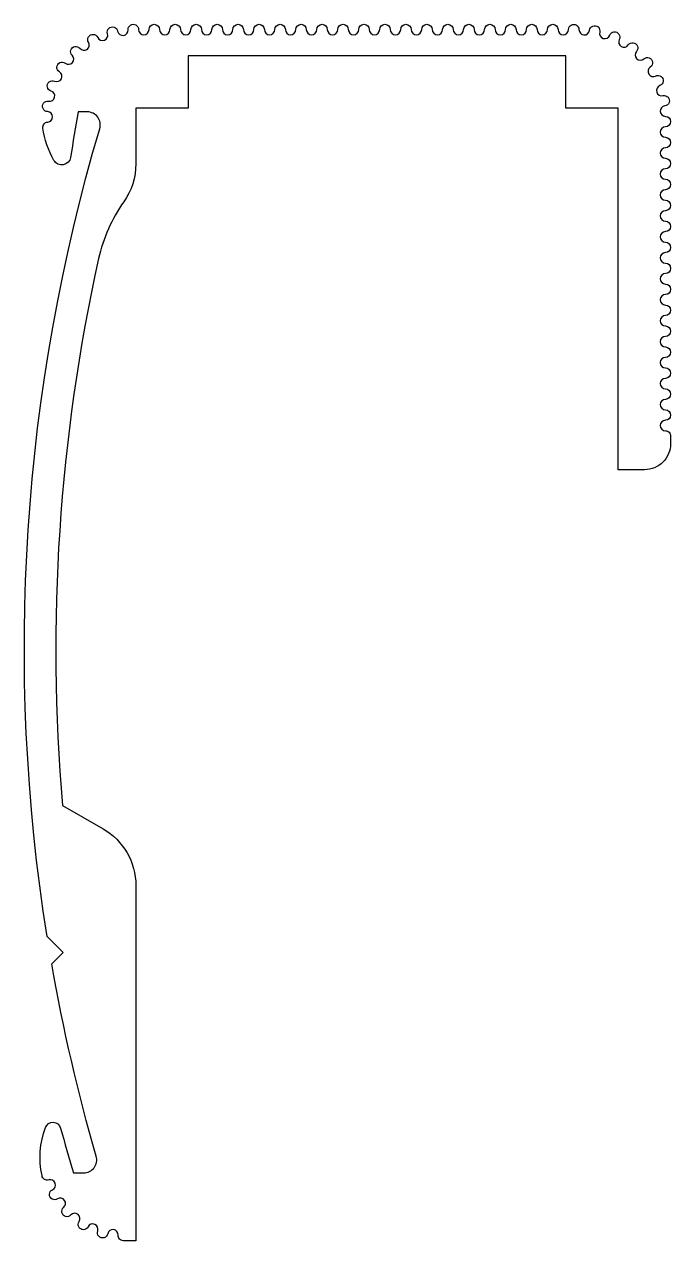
# Model space of a CAD drawing. Extents: x 254.5 to 279.1, y 227 to 273.4.
import ezdxf

# ---------------------------------------------------------------- set-up
doc = ezdxf.new("R2010")
doc.units = 0
doc.layers.add('ANA', color=220, linetype='CONTINUOUS')

msp = doc.modelspace()

# ---------------------------------------------------------------- linework, layer by layer
at = {"layer": 'ANA'}
msp.add_lwpolyline([(256.542, 227.709, 0.934994), (256.23, 227.957, -1.069526), (255.953, 228.245, 0.934994), (255.718, 228.567, -1.069526), (255.528, 228.918, 0.934994), (255.387, 229.292, -0.466405), (255.13, 229.459, -0.147706), (255.264, 231.292, -0.747584), (255.839, 231.275, 0.012023), (256.333, 229.562), (256.713, 229.56, 0.500211), (257.195, 230.199, -0.026989), (255.499, 237.543), (255.931, 237.976), (255.325, 238.583, -0.111936), (257.331, 269.416, 0.501284), (256.851, 270.058), (256.51, 270.058, 0.006212), (256.217, 268.321, -0.710655), (255.582, 268.206, -0.094669), (255.163, 269.443, -0.432199), (255.346, 269.67, 0.940775), (255.34, 270.069, -1.062953), (255.382, 270.466, 0.940775), (255.472, 270.855, -1.062953), (255.61, 271.23, 0.940775), (255.791, 271.585, -1.062953), (256.015, 271.916, 0.940775), (256.277, 272.217, -1.062953), (256.574, 272.484, 0.940775), (256.901, 272.713, -1.062953), (257.254, 272.9, 0.940775), (257.627, 273.043, -1.062953), (258.014, 273.139, 0.940775), (258.41, 273.188, -1.030982), (258.81, 273.2, 1), (259.21, 273.2, -1), (259.61, 273.2, 1), (260.01, 273.2, -1), (260.41, 273.2, 1), (260.81, 273.2, -1), (261.21, 273.2, 1), (261.61, 273.2, -1), (262.01, 273.2, 1), (262.41, 273.2, -1), (262.81, 273.2, 1), (263.21, 273.2, -1), (263.61, 273.2, 1), (264.01, 273.2, -1), (264.41, 273.2, 1), (264.81, 273.2, -1), (265.21, 273.2, 1), (265.61, 273.2, -1), (266.01, 273.2, 1), (266.41, 273.2, -1), (266.81, 273.2, 1), (267.21, 273.2, -1), (267.61, 273.2, 1), (268.01, 273.2, -1), (268.41, 273.2, 1), (268.81, 273.2, -1), (269.21, 273.2, 1), (269.61, 273.2, -1), (270.01, 273.2, 1), (270.41, 273.2, -1), (270.81, 273.2, 1), (271.21, 273.2, -1), (271.61, 273.2, 1), (272.01, 273.2, -1), (272.41, 273.2, 1), (272.81, 273.2, -1), (273.21, 273.2, 1), (273.61, 273.2, -1), (274.01, 273.2, 1), (274.41, 273.2, -1), (274.81, 273.2, 1), (275.21, 273.2, -1.006404), (275.61, 273.197, 0.94928), (276.009, 273.172, -1.062953), (276.402, 273.101, 0.940775), (276.783, 272.983, -1.062953), (277.147, 272.82, 0.940775), (277.489, 272.613, -1.062953), (277.803, 272.366, 0.940775), (278.084, 272.083, -1.062953), (278.33, 271.768, 0.940775), (278.534, 271.425, -1.062953), (278.696, 271.06, 0.940775), (278.812, 270.678, -1.057328), (278.883, 270.285, 0.94066), (278.907, 269.887, -1), (278.907, 269.487, 1), (278.907, 269.087, -1), (278.907, 268.687, 1), (278.907, 268.287, -1), (278.907, 267.887, 1), (278.907, 267.487, -1), (278.907, 267.087, 1), (278.907, 266.687, -1), (278.907, 266.287, 1), (278.907, 265.887, -1), (278.907, 265.487, 1), (278.907, 265.087, -1), (278.907, 264.687, 1), (278.907, 264.287, -1), (278.907, 263.887, 1), (278.907, 263.487, -1), (278.907, 263.087, 1), (278.907, 262.687, -1), (278.907, 262.287, 1), (278.907, 261.887, -1), (278.907, 261.487, 1), (278.907, 261.087, -1), (278.907, 260.687, 1), (278.907, 260.287, -1), (278.907, 259.887, 1), (278.907, 259.487, -1), (278.907, 259.087, 1), (278.907, 258.687, -1), (278.907, 258.287, 1), (278.907, 257.887, -0.414214), (279.107, 257.687), (279.107, 257.4, -0.414214), (278.107, 256.4), (277.107, 256.4), (277.107, 270.2), (275.107, 270.2), (275.107, 272.2), (260.707, 272.2), (260.707, 270.2), (258.707, 270.2), (258.707, 269.822), (258.707, 268.072, -0.1551), (258.248, 266.629, 0.099594), (257.287, 264.457, 0.076585), (255.916, 243.587), (257.457, 242.698, -0.267949), (258.707, 240.533), (258.707, 226.976), (258.232, 226.976, -0.433217), (258.033, 227.189, 0.93372), (257.637, 227.242, -1.069526), (257.252, 227.348, 0.934994), (256.885, 227.504, -1.069526)], format="xyb", close=True, dxfattribs=at)

doc.saveas('drawing.dxf')
